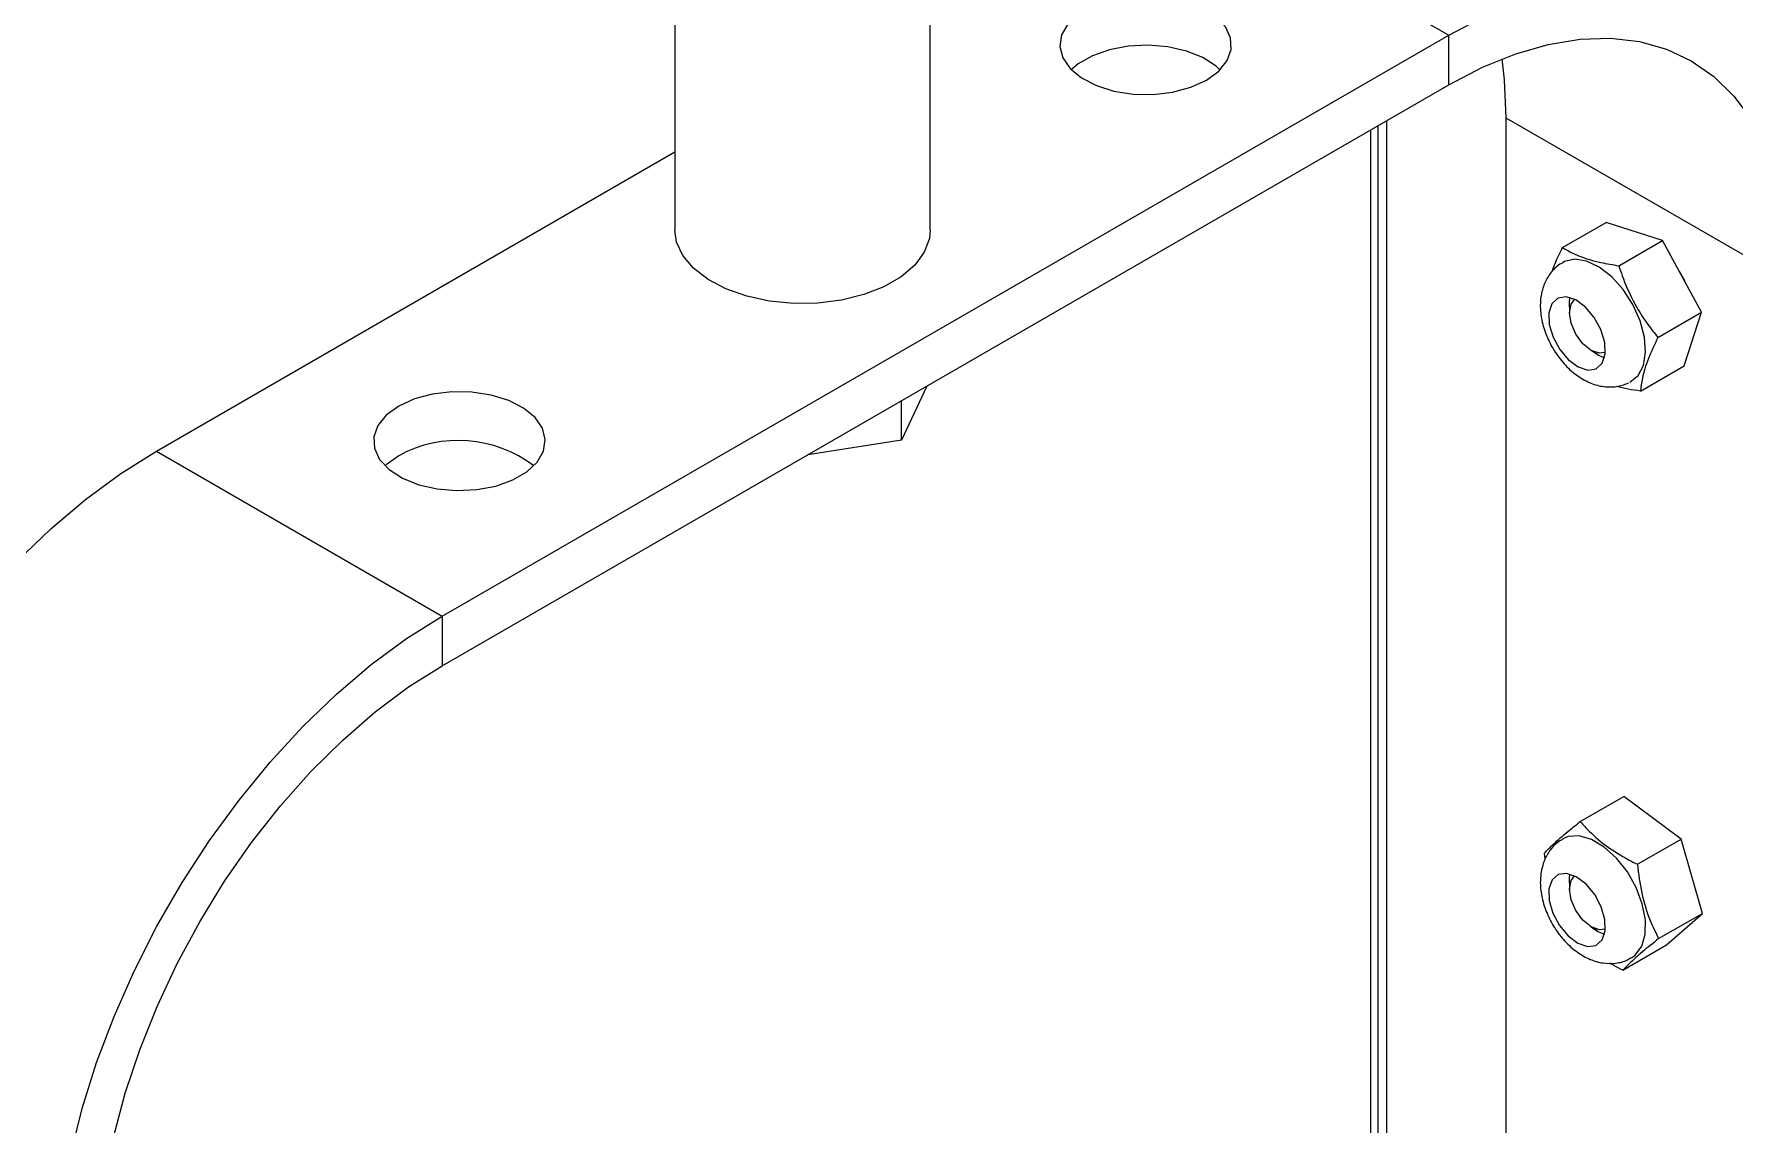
# Model space of a CAD drawing. Extents: x 17.3 to 113.1, y 4.8 to 84.5.
# Drawn here: x 79.89 to 85.14, y 15.82 to 19.19 of the extents above; entities that cross this region are included whole.
import ezdxf

# ---------------------------------------------------------------- set-up
doc = ezdxf.new("R2010")
doc.units = 0
doc.header["$MEASUREMENT"] = 0
doc.layers.add('OBJECT', color=7, linetype='CONTINUOUS')

msp = doc.modelspace()

# ---------------------------------------------------------------- linework, layer by layer
at = {"layer": 'OBJECT'}
for p, q in [((81.866, 19.5451), (81.866, 18.5893)), ((82.656, 18.5893), (82.656, 19.5131)), ((83.8299, 19.4388), (84.2585, 19.1914)), ((81.1473, 17.3953), (84.2585, 19.1914)), ((84.2585, 19.0379), (84.2585, 19.1914)), ((81.1473, 17.2418), (84.2585, 19.0379)), ((84.0662, 18.9268), (84.0662, 15.2236)), ((84.4353, 18.9356), (85.3192, 18.4254)), ((84.4353, 18.9356), (84.4353, 13.0988)), ((84.0167, 18.8983), (84.0167, 15.2521)), ((84.0398, 18.9116), (84.0398, 15.2603)), ((80.2634, 17.9055), (81.866, 18.8307)), ((84.61, 18.5343), (84.7452, 18.6123)), ((84.9195, 18.5565), (84.7452, 18.6123)), ((84.7843, 18.4784), (84.9195, 18.5565)), ((85.0403, 18.3348), (84.9195, 18.5565)), ((84.6317, 18.3544), (84.6317, 18.3332)), ((84.9051, 18.2568), (85.0403, 18.3348)), ((84.9867, 18.169), (85.0403, 18.3348)), ((84.6991, 18.2165), (84.7174, 18.2059)), ((84.8516, 18.0909), (84.9867, 18.169)), ((82.6448, 18.1063), (82.5672, 17.9389)), ((82.5672, 17.9389), (82.5672, 18.0615)), ((82.5672, 17.9389), (82.2772, 17.8941)), ((80.2634, 17.9055), (81.1473, 17.3953)), ((81.1473, 17.3953), (81.1473, 17.2418)), ((84.6651, 16.7598), (84.8002, 16.8378)), ((84.9769, 16.7057), (84.8002, 16.8378)), ((84.5566, 16.6439), (84.5541, 16.6622)), ((84.8417, 16.6276), (84.9769, 16.7057)), ((85.0426, 16.476), (84.9769, 16.7057)), ((84.6326, 16.5975), (84.6306, 16.5874)), ((84.6317, 16.5719), (84.6317, 16.5507)), ((84.9075, 16.3979), (85.0426, 16.476)), ((84.9317, 16.3784), (85.0426, 16.476)), ((84.6991, 16.434), (84.7174, 16.4234)), ((84.7965, 16.3004), (84.9317, 16.3784))]:
    msp.add_line(p, q, dxfattribs=at)
at = {"layer": 'OBJECT', "flags": 128}
for points in [[(84.2585, 19.1914), (84.3687, 19.2491), (84.4779, 19.2945), (84.5852, 19.3273), (84.6897, 19.3472), (84.7906, 19.354), (84.8869, 19.3477), (84.9778, 19.3282), (85.0627, 19.2959), (85.1406, 19.2508), (85.2111, 19.1936), (85.2734, 19.1245), (85.327, 19.0442), (85.3715, 18.9535), (85.4066, 18.853), (85.4318, 18.7436), (85.447, 18.6263), (85.4521, 18.5021)], [(83.1168, 19.2583), (83.1134, 19.2558), (83.081, 19.2255), (83.0616, 19.1918), (83.0562, 19.1563), (83.0652, 19.1211), (83.0879, 19.088), (83.1233, 19.0589), (83.1693, 19.0352), (83.2236, 19.0183), (83.2831, 19.0091), (83.3448, 19.0081), (83.4051, 19.0153), (83.461, 19.0303), (83.5094, 19.0524)], [(83.5094, 19.0524), (83.5476, 19.0803), (83.5736, 19.1126), (83.5861, 19.1474), (83.5843, 19.183), (83.5684, 19.2174), (83.5391, 19.2487), (83.5261, 19.2585)], [(84.2585, 19.0379), (84.3625, 19.092), (84.4655, 19.1338), (84.5664, 19.1629), (84.6644, 19.179), (84.7585, 19.1819), (84.8478, 19.1716), (84.9314, 19.1483), (85.0085, 19.1121), (85.0784, 19.0634), (85.1404, 19.0026), (85.194, 18.9304), (85.2385, 18.8475), (85.2735, 18.7545), (85.2988, 18.6526), (85.3141, 18.5425), (85.3192, 18.4254)], [(83.5514, 19.084), (83.5391, 19.0952), (83.4981, 19.1218), (83.4476, 19.1422), (83.3903, 19.1553), (83.3293, 19.1605), (83.2679, 19.1574), (83.2094, 19.1462), (83.157, 19.1275), (83.1134, 19.1023), (83.0918, 19.084)], [(84.4225, 19.1178), (84.4302, 19.0527), (84.4353, 18.9356)], [(82.656, 18.5893), (82.6532, 18.5622), (82.6372, 18.5199), (82.6076, 18.48), (82.5656, 18.4441), (82.5125, 18.4135), (82.4503, 18.3892), (82.3812, 18.3721), (82.3079, 18.3629), (82.2328, 18.3618), (82.1587, 18.369), (82.0884, 18.3842), (82.0242, 18.4067), (81.9687, 18.4359), (81.9237, 18.4706), (81.8909, 18.5096), (81.8714, 18.5515), (81.866, 18.5893)], [(84.8189, 18.1187), (84.8441, 18.1388), (84.8606, 18.1703), (84.8673, 18.211), (84.8639, 18.258), (84.8505, 18.3082), (84.828, 18.3582), (84.798, 18.4046), (84.7625, 18.4442), (84.7239, 18.4743), (84.6849, 18.4928), (84.6481, 18.4986), (84.616, 18.4911), (84.6115, 18.4887)], [(84.9713, 18.4613), (84.986, 18.4347), (84.9875, 18.4316)], [(84.7146, 18.16), (84.7331, 18.1773), (84.7423, 18.2056), (84.7409, 18.2415), (84.7292, 18.2808), (84.7086, 18.3186), (84.6816, 18.3505), (84.6513, 18.3725), (84.6216, 18.3821), (84.5959, 18.378), (84.5773, 18.3607), (84.5682, 18.3324), (84.5695, 18.2964), (84.5812, 18.2572), (84.6018, 18.2193), (84.6289, 18.1875), (84.6591, 18.1654), (84.6889, 18.1559), (84.7146, 18.16)], [(84.6326, 18.38), (84.6304, 18.3683), (84.6317, 18.3325)], [(84.7427, 18.2099), (84.7248, 18.2076), (84.699, 18.2165), (84.6733, 18.2373), (84.6514, 18.2668), (84.6368, 18.3005), (84.6317, 18.3332), (84.6369, 18.36), (84.6478, 18.3743)], [(84.6985, 18.2169), (84.7214, 18.2014), (84.7401, 18.1939)], [(81.0126, 18.0445), (80.9743, 18.0166), (80.9483, 17.9844), (80.9358, 17.9495), (80.9376, 17.9139), (80.9536, 17.8796), (80.9828, 17.8482), (81.0238, 17.8217), (81.0743, 17.8012), (81.1316, 17.7881), (81.1926, 17.7829), (81.254, 17.7861), (81.3125, 17.7972), (81.365, 17.8159), (81.4086, 17.8411), (81.4409, 17.8714), (81.4603, 17.9052), (81.4657, 17.9406), (81.4568, 17.9758), (81.434, 18.0089), (81.3986, 18.038), (81.3526, 18.0617), (81.2983, 18.0786), (81.2388, 18.0878), (81.1772, 18.0888), (81.1168, 18.0816), (81.0609, 18.0666), (81.0126, 18.0445)], [(79.0698, 15.8382), (79.0749, 15.9683), (79.0901, 16.1032), (79.1154, 16.2417), (79.1504, 16.3826), (79.1949, 16.5248), (79.2486, 16.667), (79.3109, 16.808), (79.3813, 16.9466), (79.4593, 17.0816), (79.5441, 17.2119), (79.635, 17.3364), (79.7314, 17.4539), (79.8322, 17.5636), (79.9367, 17.6644), (80.0441, 17.7555), (80.1533, 17.8361), (80.2634, 17.9055)], [(81.0126, 17.891), (80.9743, 17.8631), (80.9705, 17.8594)], [(79.9537, 15.3279), (79.9588, 15.458), (79.974, 15.5929), (79.9992, 15.7314), (80.0343, 15.8724), (80.0788, 16.0145), (80.1325, 16.1567), (80.1948, 16.2977), (80.2652, 16.4363), (80.3432, 16.5713), (80.428, 16.7016), (80.5189, 16.8261), (80.6152, 16.9437), (80.7161, 17.0533), (80.8206, 17.1541), (80.9279, 17.2452), (81.0371, 17.3258), (81.1473, 17.3953)], [(80.0866, 15.4047), (80.0917, 15.5277), (80.107, 15.6554), (80.1323, 15.7866), (80.1673, 15.92), (80.2119, 16.0543), (80.2654, 16.1883), (80.3274, 16.3207), (80.3973, 16.4501), (80.4744, 16.5753), (80.558, 16.6952), (80.6473, 16.8085), (80.7414, 16.9142), (80.8394, 17.0113), (80.9403, 17.0988), (81.0433, 17.1759), (81.1473, 17.2418)], [(84.8235, 16.3386), (84.835, 16.3469), (84.8551, 16.3741), (84.8659, 16.4114), (84.8665, 16.4562), (84.857, 16.5056), (84.8379, 16.5561), (84.8107, 16.6043), (84.7771, 16.647), (84.7394, 16.6811), (84.7002, 16.7044), (84.6622, 16.7154), (84.628, 16.7131), (84.6114, 16.7062)], [(84.5684, 16.5514), (84.5692, 16.5157), (84.5804, 16.4765), (84.6007, 16.4385), (84.6275, 16.4063), (84.6577, 16.3837), (84.6875, 16.3735), (84.7135, 16.377), (84.7325, 16.3936), (84.7421, 16.4215), (84.7412, 16.4572), (84.73, 16.4964), (84.7098, 16.5344), (84.683, 16.5667), (84.6528, 16.5892), (84.6229, 16.5994), (84.5969, 16.5959), (84.578, 16.5793), (84.5684, 16.5514)], [(84.6306, 16.5874), (84.6314, 16.5517), (84.6317, 16.55)], [(84.7427, 16.4273), (84.7248, 16.425), (84.699, 16.434), (84.6733, 16.4548), (84.6514, 16.4843), (84.6368, 16.518), (84.6317, 16.5507), (84.6369, 16.5775), (84.6478, 16.5918)], [(84.6985, 16.4343), (84.7199, 16.4196), (84.7401, 16.4114)]]:
    msp.add_lwpolyline(points, dxfattribs=at)
at = {"layer": 'OBJECT'}
msp.add_arc((81.197, 17.5542), 0.3841, 52.6344, 118.7034, dxfattribs=at)
for points, knots in [([(84.5787, 18.4606), (84.5813, 18.4686), (84.5887, 18.4916), (84.6016, 18.5174), (84.61, 18.5343)], [0, 0, 0, 0, 0.348117, 1, 1, 1, 1]), ([(84.61, 18.5343), (84.6266, 18.5252), (84.6602, 18.5068), (84.7211, 18.4888), (84.7656, 18.4815), (84.7843, 18.4784)], [0, 0, 0, 0, 0.359917, 0.730732, 1, 1, 1, 1]), ([(84.6121, 18.4877), (84.6087, 18.4862), (84.5934, 18.4791), (84.5726, 18.4567), (84.5528, 18.4235), (84.5424, 18.3853), (84.5405, 18.3431), (84.5479, 18.2972), (84.5647, 18.2499), (84.5902, 18.2046), (84.6234, 18.1642), (84.6615, 18.1327), (84.702, 18.1119), (84.7423, 18.1026), (84.7811, 18.1035), (84.8042, 18.1124), (84.8151, 18.1167)], [0, 0, 0, 0, 0.019655, 0.089942, 0.15761, 0.226558, 0.300167, 0.379629, 0.462318, 0.545509, 0.629968, 0.717085, 0.79572, 0.868683, 0.937905, 1, 1, 1, 1]), ([(84.7843, 18.4784), (84.7878, 18.4681), (84.8001, 18.4312), (84.8272, 18.3686), (84.8664, 18.3054), (84.8947, 18.2699), (84.9051, 18.2568)], [0, 0, 0, 0, 0.1285606, 0.4593809, 0.7998658, 1, 1, 1, 1]), ([(84.9051, 18.2568), (84.8946, 18.2346), (84.8731, 18.1896), (84.8566, 18.1343), (84.853, 18.1038), (84.8516, 18.0909)], [0, 0, 0, 0, 0.3599162, 0.7307322, 1, 1, 1, 1]), ([(84.8516, 18.0909), (84.8255, 18.0945), (84.7988, 18.0982), (84.7777, 18.1054), (84.7771, 18.1056)], [0, 0, 0, 0, 0.973401, 1, 1, 1, 1]), ([(84.5541, 16.6622), (84.5631, 16.6714), (84.5814, 16.6901), (84.6208, 16.7242), (84.6519, 16.7493), (84.6651, 16.7598)], [0, 0, 0, 0, 0.359917, 0.730732, 1, 1, 1, 1]), ([(84.6651, 16.7598), (84.6742, 16.7497), (84.6984, 16.7227), (84.7466, 16.6817), (84.7993, 16.6492), (84.8326, 16.6323), (84.8417, 16.6276)], [0, 0, 0, 0, 0.200134, 0.530785, 0.87144, 1, 1, 1, 1]), ([(84.6121, 16.7052), (84.6085, 16.7035), (84.593, 16.6963), (84.5723, 16.6737), (84.5517, 16.6395), (84.5463, 16.6132), (84.5434, 16.5994)], [0, 0, 0, 0, 0.089261, 0.389869, 0.679486, 1, 1, 1, 1]), ([(84.8417, 16.6276), (84.8454, 16.5979), (84.8528, 16.5375), (84.8768, 16.4604), (84.8984, 16.4164), (84.9075, 16.3979)], [0, 0, 0, 0, 0.359917, 0.730732, 1, 1, 1, 1]), ([(84.5434, 16.5994), (84.5425, 16.5896), (84.5403, 16.5648), (84.5459, 16.5231), (84.561, 16.4756), (84.5852, 16.4298), (84.617, 16.3883), (84.6543, 16.3552), (84.6942, 16.3325), (84.7347, 16.3208), (84.7742, 16.3208), (84.8048, 16.3273), (84.819, 16.3372), (84.8226, 16.3398)], [0, 0, 0, 0, 0.066249, 0.168267, 0.273581, 0.379701, 0.487118, 0.597573, 0.699154, 0.793638, 0.882685, 0.969435, 1, 1, 1, 1]), ([(84.9075, 16.3979), (84.8901, 16.3839), (84.8548, 16.3554), (84.8187, 16.3232), (84.8031, 16.3071), (84.7965, 16.3004)], [0, 0, 0, 0, 0.359916, 0.730732, 1, 1, 1, 1]), ([(84.7965, 16.3004), (84.7872, 16.3049), (84.7732, 16.3117), (84.7607, 16.3197), (84.7565, 16.3224)], [0, 0, 0, 0, 0.662615, 1, 1, 1, 1])]:
    msp.add_open_spline(points, degree=3, knots=knots, dxfattribs=at)

doc.saveas('drawing.dxf')
